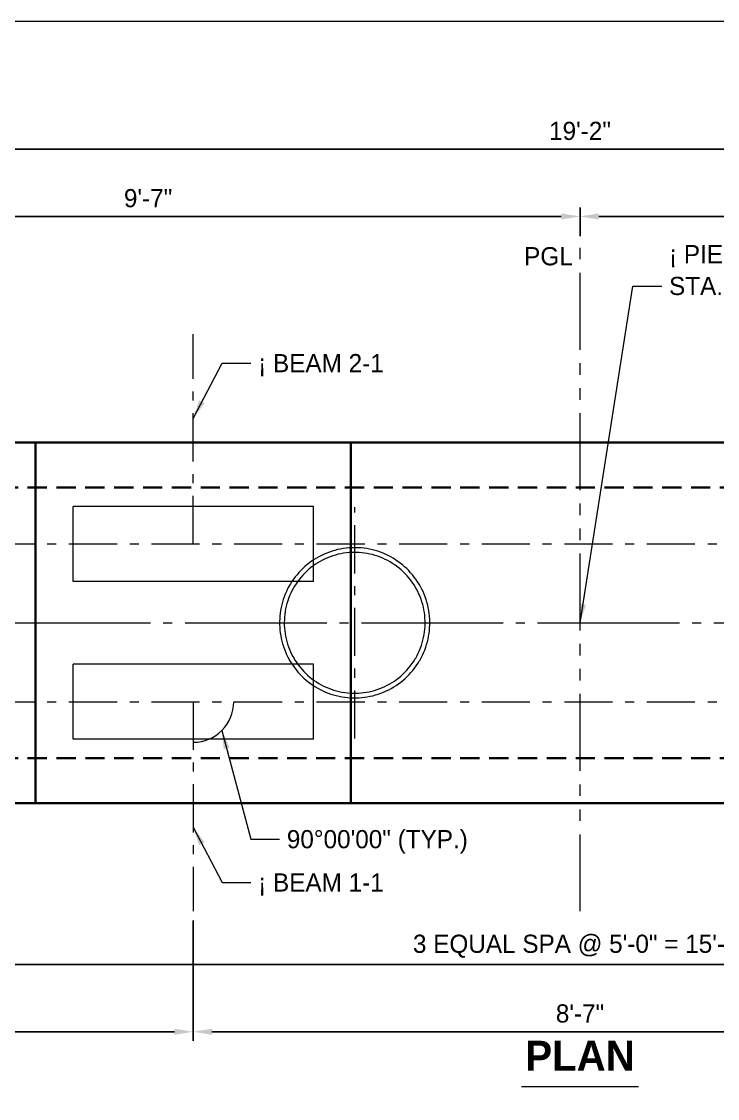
# Model space of a CAD drawing. Extents: x -1 to 861, y -26 to 2.
# Drawn here: x 246.72 to 254.44, y -10.95 to 1 of the extents above; entities that cross this region are included whole.
import ezdxf
from ezdxf.enums import TextEntityAlignment as Align

# ---------------------------------------------------------------- set-up
doc = ezdxf.new("R2010")
doc.units = 21
doc.header["$MEASUREMENT"] = 0
for name, pattern in [('DGN2', [0.12, 0.08, -0.04]), ('DGN4', [0.336, 0.2, -0.053, 0.03, -0.053]), ('DGN6', [0.584, 0.32, -0.056, 0.048, -0.056, 0.048, -0.056]), ('DGN7', [0.726, 0.59, -0.053, 0.03, -0.053])]:
    doc.linetypes.add(name, pattern=pattern)
for name, color, linetype, lineweight in [('BaseLineSurveyPGL', 1, 'DGN6', 9), ('BearingPadMisc', 5, 'Continuous', 15), ('Border', 7, 'Continuous', 15), ('CL_Major', 1, 'DGN7', 9), ('CL_Minor', 7, 'DGN4', 9), ('Dimension', 7, 'Continuous', 9), ('Leader', 7, 'Continuous', 9), ('PileSteel_h', 30, 'DGN2', 15), ('SubStrConc', 3, 'Continuous', 30), ('SubStrConc2', 3, 'Continuous', 30), ('SubStrConc_h', 3, 'DGN2', 30), ('TextStructures', 7, 'Continuous', 9)]:
    doc.layers.add(name, color=color, linetype=linetype, lineweight=lineweight)
doc.styles.add('FDOT Bold (Large)', font='FDOTBold.ttf')
doc.styles.add('FDOT Structures', font='FDOT.ttf')
doc.styles.add('FDOT Structures Annotation', font='FDOT.ttf')
doc.dimstyles.new('FDOT Structures Note-Arrow 3-8', dxfattribs={"dimtxt": 0.2016, "dimasz": 0.208267, "dimexe": 0.1008, "dimexo": 0.1008, "dimgap": 0.1008, "dimtad": 1, "dimdec": 3, "dimlfac": 12, "dimzin": 15, "dimlunit": 4, "dimtxsty": 'FDOT Structures Annotation', "dimcen": 2.5, "dimclrd": 256, "dimclre": 256, "dimclrt": 256, "dimazin": 3, "dimtfac": 0.7, "dimtmove": 0, "dimatfit": 1, "dimtfill": 1, "dimfrac": 1, "dimlwd": -1, "dimlwe": -1})

msp = doc.modelspace()

# ---------------------------------------------------------------- linework, layer by layer
at = {"layer": 'BaseLineSurveyPGL', "ltscale": 2.666667}
msp.add_line((252.916707, -8.869569), (252.916707, -1.48224), dxfattribs=at)
at = {"layer": 'BearingPadMisc'}
for points in [[(249.958347, -4.377765), (247.29168, -4.37782)], [(247.291698, -5.211154), (247.29168, -4.37782)], [(249.958364, -5.211099), (249.958347, -4.377765)], [(249.958364, -5.211099), (247.291698, -5.211154)], [(249.958383, -6.127765), (247.291716, -6.12782)], [(247.291734, -6.961154), (247.291716, -6.12782)], [(249.9584, -6.961099), (249.958383, -6.127765)], [(249.9584, -6.961099), (247.291734, -6.961154)]]:
    msp.add_lwpolyline(points, dxfattribs=at)
at = {"layer": 'CL_Major', "ltscale": 2.666667}
msp.add_line((242.666667, -5.669371), (263.166749, -5.669371), dxfattribs=at)
at = {"layer": 'CL_Minor', "ltscale": 2.666667}
for p, q in [((248.625049, -4.794651), (248.625049, -2.469173)), ((250.416708, -6.952756), (250.416708, -4.386089)), ((242.666667, -4.794651), (263.166749, -4.794651)), ((242.666667, -6.544651), (263.166749, -6.544651)), ((248.625049, -6.544651), (248.625049, -8.869569))]:
    msp.add_line(p, q, dxfattribs=at)
at = {"layer": 'Dimension'}
msp.add_arc((248.625049, -6.544651), 0.45, 270, 360, dxfattribs=at)
at = {"layer": 'Leader'}
for points in [[(252.916707, -5.669371), (253.503374, -1.93584), (253.823374, -1.93584)], [(248.625049, -3.402507), (248.945049, -2.789173), (249.265049, -2.789173)], [(248.943247, -6.862849), (249.263247, -8.069569), (249.583247, -8.069569)], [(248.625049, -7.936236), (248.945049, -8.549569), (249.265049, -8.549569)]]:
    msp.add_lwpolyline(points, dxfattribs=at)
for points in [[(248.625049, -3.402507), (248.690612, -3.201804), (248.752161, -3.233917)], [(252.916707, -5.669371), (252.914746, -5.458241), (252.983327, -5.469017)], [(248.943247, -6.862849), (249.030182, -7.055261), (248.963079, -7.073055)], [(248.625049, -7.936236), (248.752161, -8.104826), (248.690612, -8.136938)]]:
    msp.add_solid(points, dxfattribs=at)
at = {"layer": 'PileSteel_h', "ltscale": 2.666667}
for points in [[(250.41669, -4.836089), (250.384822, -4.836699), (250.353017, -4.838527), (250.32132, -4.841567), (250.289776, -4.845813), (250.258432, -4.851258), (250.227332, -4.857892), (250.196521, -4.865705), (250.166044, -4.874682), (250.135943, -4.88481), (250.106263, -4.896073), (250.077045, -4.908453), (250.048331, -4.921931), (250.020162, -4.936486), (249.992577, -4.952095), (249.965617, -4.968736), (249.939318, -4.986382), (249.913719, -5.005008), (249.888854, -5.024585), (249.86476, -5.045084), (249.84147, -5.066474), (249.819016, -5.088725), (249.79743, -5.111802), (249.776742, -5.135673), (249.75698, -5.160301), (249.738172, -5.185651), (249.720344, -5.211686), (249.70352, -5.238367), (249.687724, -5.265656), (249.672976, -5.293512), (249.659297, -5.321897), (249.646705, -5.350768), (249.635217, -5.380083), (249.624848, -5.409801), (249.615612, -5.439878), (249.60752, -5.470272), (249.600584, -5.500938), (249.594811, -5.531832), (249.590208, -5.562911), (249.586782, -5.59413), (249.584535, -5.625444), (249.583469, -5.656809), (249.583585, -5.68818), (249.58488, -5.719512), (249.587353, -5.750761), (249.590997, -5.781884), (249.595807, -5.812835), (249.601773, -5.843571), (249.608888, -5.87405), (249.617138, -5.904227), (249.62651, -5.934061), (249.636991, -5.963511), (249.648564, -5.992534), (249.661211, -6.021091), (249.674913, -6.049141), (249.689649, -6.076647), (249.695028, -6.086104), (249.71149, -6.113397), (249.728975, -6.140028), (249.747456, -6.165959), (249.766906, -6.191153), (249.787293, -6.215575), (249.808589, -6.239191), (249.83076, -6.261968), (249.853773, -6.283874), (249.877595, -6.304877), (249.902189, -6.32495), (249.927519, -6.344063), (249.953548, -6.362191), (249.980238, -6.379309), (250.007548, -6.395393), (250.03544, -6.410422), (250.063871, -6.424374), (250.092801, -6.437231), (250.122187, -6.448975), (250.151987, -6.459592), (250.182157, -6.469067), (250.212653, -6.477387), (250.243432, -6.484542), (250.274449, -6.490524), (250.305658, -6.495324), (250.337016, -6.498937), (250.368477, -6.501359), (250.399995, -6.502588), (250.431526, -6.502624), (250.463025, -6.501468), (250.494446, -6.499122), (250.525745, -6.495592), (250.556877, -6.490883), (250.587798, -6.485004), (250.618464, -6.477964), (250.648831, -6.469774), (250.678857, -6.460449), (250.708498, -6.450001), (250.737715, -6.438447), (250.766464, -6.425805), (250.794706, -6.412094), (250.822402, -6.397335), (250.849512, -6.381549), (250.875999, -6.364761), (250.901826, -6.346995), (250.926956, -6.328278), (250.951356, -6.308637), (250.974991, -6.288101), (250.997829, -6.266701), (251.019838, -6.244468), (251.040989, -6.221434), (251.061253, -6.197632), (251.080601, -6.173098), (251.099008, -6.147867), (251.11645, -6.121976), (251.132902, -6.095461), (251.138403, -6.086074), (251.153809, -6.058171), (251.168129, -6.029713), (251.181345, -6.000743), (251.193439, -5.971302), (251.204396, -5.941435), (251.2142, -5.911184), (251.22284, -5.880595), (251.230304, -5.849712), (251.236583, -5.81858), (251.241669, -5.787245), (251.245557, -5.755751), (251.248242, -5.724145), (251.249721, -5.692473), (251.249996, -5.660779), (251.249065, -5.62911), (251.246932, -5.597512), (251.243601, -5.566029), (251.239079, -5.534708), (251.233374, -5.503592), (251.226494, -5.472727), (251.218452, -5.442156), (251.209259, -5.411923), (251.198931, -5.382071), (251.187483, -5.352643), (251.174933, -5.32368), (251.1613, -5.295223), (251.146606, -5.267313), (251.130871, -5.239988), (251.11412, -5.213288), (251.096378, -5.187249), (251.077671, -5.161908), (251.058027, -5.137302), (251.037475, -5.113463), (251.016046, -5.090426), (250.99377, -5.068222), (250.970681, -5.046881), (250.946812, -5.026435), (250.922198, -5.00691), (250.896875, -4.988333), (250.87088, -4.97073), (250.84425, -4.954124), (250.817024, -4.938539), (250.789242, -4.923995), (250.760943, -4.910511), (250.732168, -4.898106), (250.702958, -4.886796), (250.673357, -4.876595), (250.643404, -4.867517), (250.613145, -4.859573), (250.582621, -4.852773), (250.551877, -4.847125), (250.520956, -4.842636), (250.489901, -4.83931), (250.458758, -4.837151), (250.437582, -4.836351), (250.41669, -4.836089)], [(250.41669, -4.836089), (250.384822, -4.836699), (250.353017, -4.838527), (250.32132, -4.841567), (250.289776, -4.845813), (250.258432, -4.851258), (250.227332, -4.857892), (250.196521, -4.865705), (250.166044, -4.874682), (250.135943, -4.88481), (250.106263, -4.896073), (250.077045, -4.908453), (250.048331, -4.921931), (250.020162, -4.936486), (249.992577, -4.952095), (249.965617, -4.968736), (249.939318, -4.986382), (249.913719, -5.005008), (249.888854, -5.024585), (249.86476, -5.045084), (249.84147, -5.066474), (249.819016, -5.088725), (249.79743, -5.111802), (249.776742, -5.135673), (249.75698, -5.160301), (249.738172, -5.185651), (249.720344, -5.211686), (249.70352, -5.238367), (249.687724, -5.265656), (249.672976, -5.293512), (249.659297, -5.321897), (249.646705, -5.350768), (249.635217, -5.380083), (249.624848, -5.409801), (249.615612, -5.439878), (249.60752, -5.470272), (249.600584, -5.500938), (249.594811, -5.531832), (249.590208, -5.562911), (249.586782, -5.59413), (249.584535, -5.625444), (249.583469, -5.656809), (249.583585, -5.68818), (249.58488, -5.719512), (249.587353, -5.750761), (249.590997, -5.781884), (249.595807, -5.812835), (249.601773, -5.843571), (249.608888, -5.87405), (249.617138, -5.904227), (249.62651, -5.934061), (249.636991, -5.963511), (249.648564, -5.992534), (249.661211, -6.021091), (249.674913, -6.049141), (249.689649, -6.076647), (249.695028, -6.086104), (249.71149, -6.113397), (249.728975, -6.140028), (249.747456, -6.165959), (249.766906, -6.191153), (249.787293, -6.215575), (249.808589, -6.239191), (249.83076, -6.261968), (249.853773, -6.283874), (249.877595, -6.304877), (249.902189, -6.32495), (249.927519, -6.344063), (249.953548, -6.362191), (249.980238, -6.379309), (250.007548, -6.395393), (250.03544, -6.410422), (250.063871, -6.424374), (250.092801, -6.437231), (250.122187, -6.448975), (250.151987, -6.459592), (250.182157, -6.469067), (250.212653, -6.477387), (250.243432, -6.484542), (250.274449, -6.490524), (250.305658, -6.495324), (250.337016, -6.498937), (250.368477, -6.501359), (250.399995, -6.502588), (250.431526, -6.502624), (250.463025, -6.501468), (250.494446, -6.499122), (250.525745, -6.495592), (250.556877, -6.490883), (250.587798, -6.485004), (250.618464, -6.477964), (250.648831, -6.469774), (250.678857, -6.460449), (250.708498, -6.450001), (250.737715, -6.438447), (250.766464, -6.425805), (250.794706, -6.412094), (250.822402, -6.397335), (250.849512, -6.381549), (250.875999, -6.364761), (250.901826, -6.346995), (250.926956, -6.328278), (250.951356, -6.308637), (250.974991, -6.288101), (250.997829, -6.266701), (251.019838, -6.244468), (251.040989, -6.221434), (251.061253, -6.197632), (251.080601, -6.173098), (251.099008, -6.147867), (251.11645, -6.121976), (251.132902, -6.095461), (251.138403, -6.086074), (251.153809, -6.058171), (251.168129, -6.029713), (251.181345, -6.000743), (251.193439, -5.971302), (251.204396, -5.941435), (251.2142, -5.911184), (251.22284, -5.880595), (251.230304, -5.849712), (251.236583, -5.81858), (251.241669, -5.787245), (251.245557, -5.755751), (251.248242, -5.724145), (251.249721, -5.692473), (251.249996, -5.660779), (251.249065, -5.62911), (251.246932, -5.597512), (251.243601, -5.566029), (251.239079, -5.534708), (251.233374, -5.503592), (251.226494, -5.472727), (251.218452, -5.442156), (251.209259, -5.411923), (251.198931, -5.382071), (251.187483, -5.352643), (251.174933, -5.32368), (251.1613, -5.295223), (251.146606, -5.267313), (251.130871, -5.239988), (251.11412, -5.213288), (251.096378, -5.187249), (251.077671, -5.161908), (251.058027, -5.137302), (251.037475, -5.113463), (251.016046, -5.090426), (250.99377, -5.068222), (250.970681, -5.046881), (250.946812, -5.026435), (250.922198, -5.00691), (250.896875, -4.988333), (250.87088, -4.97073), (250.84425, -4.954124), (250.817024, -4.938539), (250.789242, -4.923995), (250.760943, -4.910511), (250.732168, -4.898106), (250.702958, -4.886796), (250.673357, -4.876595), (250.643404, -4.867517), (250.613145, -4.859573), (250.582621, -4.852773), (250.551877, -4.847125), (250.520956, -4.842636), (250.489901, -4.83931), (250.458758, -4.837151), (250.437582, -4.836351), (250.41669, -4.836089)], [(250.41669, -4.836089), (250.384822, -4.836699), (250.353017, -4.838527), (250.32132, -4.841567), (250.289776, -4.845813), (250.258432, -4.851258), (250.227332, -4.857892), (250.196521, -4.865705), (250.166044, -4.874682), (250.135943, -4.88481), (250.106263, -4.896073), (250.077045, -4.908453), (250.048331, -4.921931), (250.020162, -4.936486), (249.992577, -4.952095), (249.965617, -4.968736), (249.939318, -4.986382), (249.913719, -5.005008), (249.888854, -5.024585), (249.86476, -5.045084), (249.84147, -5.066474), (249.819016, -5.088725), (249.79743, -5.111802), (249.776742, -5.135673), (249.75698, -5.160301), (249.738172, -5.185651), (249.720344, -5.211686), (249.70352, -5.238367), (249.687724, -5.265656), (249.672976, -5.293512), (249.659297, -5.321897), (249.646705, -5.350768), (249.635217, -5.380083), (249.624848, -5.409801), (249.615612, -5.439878), (249.60752, -5.470272), (249.600584, -5.500938), (249.594811, -5.531832), (249.590208, -5.562911), (249.586782, -5.59413), (249.584535, -5.625444), (249.583469, -5.656809), (249.583585, -5.68818), (249.58488, -5.719512), (249.587353, -5.750761), (249.590997, -5.781884), (249.595807, -5.812835), (249.601773, -5.843571), (249.608888, -5.87405), (249.617138, -5.904227), (249.62651, -5.934061), (249.636991, -5.963511), (249.648564, -5.992534), (249.661211, -6.021091), (249.674913, -6.049141), (249.689649, -6.076647), (249.695028, -6.086104), (249.71149, -6.113397), (249.728975, -6.140028), (249.747456, -6.165959), (249.766906, -6.191153), (249.787293, -6.215575), (249.808589, -6.239191), (249.83076, -6.261968), (249.853773, -6.283874), (249.877595, -6.304877), (249.902189, -6.32495), (249.927519, -6.344063), (249.953548, -6.362191), (249.980238, -6.379309), (250.007548, -6.395393), (250.03544, -6.410422), (250.063871, -6.424374), (250.092801, -6.437231), (250.122187, -6.448975), (250.151987, -6.459592), (250.182157, -6.469067), (250.212653, -6.477387), (250.243432, -6.484542), (250.274449, -6.490524), (250.305658, -6.495324), (250.337016, -6.498937), (250.368477, -6.501359), (250.399995, -6.502588), (250.431526, -6.502624), (250.463025, -6.501468), (250.494446, -6.499122), (250.525745, -6.495592), (250.556877, -6.490883), (250.587798, -6.485004), (250.618464, -6.477964), (250.648831, -6.469774), (250.678857, -6.460449), (250.708498, -6.450001), (250.737715, -6.438447), (250.766464, -6.425805), (250.794706, -6.412094), (250.822402, -6.397335), (250.849512, -6.381549), (250.875999, -6.364761), (250.901826, -6.346995), (250.926956, -6.328278), (250.951356, -6.308637), (250.974991, -6.288101), (250.997829, -6.266701), (251.019838, -6.244468), (251.040989, -6.221434), (251.061253, -6.197632), (251.080601, -6.173098), (251.099008, -6.147867), (251.11645, -6.121976), (251.132902, -6.095461), (251.138403, -6.086074), (251.153809, -6.058171), (251.168129, -6.029713), (251.181345, -6.000743), (251.193439, -5.971302), (251.204396, -5.941435), (251.2142, -5.911184), (251.22284, -5.880595), (251.230304, -5.849712), (251.236583, -5.81858), (251.241669, -5.787245), (251.245557, -5.755751), (251.248242, -5.724145), (251.249721, -5.692473), (251.249996, -5.660779), (251.249065, -5.62911), (251.246932, -5.597512), (251.243601, -5.566029), (251.239079, -5.534708), (251.233374, -5.503592), (251.226494, -5.472727), (251.218452, -5.442156), (251.209259, -5.411923), (251.198931, -5.382071), (251.187483, -5.352643), (251.174933, -5.32368), (251.1613, -5.295223), (251.146606, -5.267313), (251.130871, -5.239988), (251.11412, -5.213288), (251.096378, -5.187249), (251.077671, -5.161908), (251.058027, -5.137302), (251.037475, -5.113463), (251.016046, -5.090426), (250.99377, -5.068222), (250.970681, -5.046881), (250.946812, -5.026435), (250.922198, -5.00691), (250.896875, -4.988333), (250.87088, -4.97073), (250.84425, -4.954124), (250.817024, -4.938539), (250.789242, -4.923995), (250.760943, -4.910511), (250.732168, -4.898106), (250.702958, -4.886796), (250.673357, -4.876595), (250.643404, -4.867517), (250.613145, -4.859573), (250.582621, -4.852773), (250.551877, -4.847125), (250.520956, -4.842636), (250.489901, -4.83931), (250.458758, -4.837151), (250.437582, -4.836351), (250.41669, -4.836089)], [(250.41669, -4.836089), (250.384822, -4.836699), (250.353017, -4.838527), (250.32132, -4.841567), (250.289776, -4.845813), (250.258432, -4.851258), (250.227332, -4.857892), (250.196521, -4.865705), (250.166044, -4.874682), (250.135943, -4.88481), (250.106263, -4.896073), (250.077045, -4.908453), (250.048331, -4.921931), (250.020162, -4.936486), (249.992577, -4.952095), (249.965617, -4.968736), (249.939318, -4.986382), (249.913719, -5.005008), (249.888854, -5.024585), (249.86476, -5.045084), (249.84147, -5.066474), (249.819016, -5.088725), (249.79743, -5.111802), (249.776742, -5.135673), (249.75698, -5.160301), (249.738172, -5.185651), (249.720344, -5.211686), (249.70352, -5.238367), (249.687724, -5.265656), (249.672976, -5.293512), (249.659297, -5.321897), (249.646705, -5.350768), (249.635217, -5.380083), (249.624848, -5.409801), (249.615612, -5.439878), (249.60752, -5.470272), (249.600584, -5.500938), (249.594811, -5.531832), (249.590208, -5.562911), (249.586782, -5.59413), (249.584535, -5.625444), (249.583469, -5.656809), (249.583585, -5.68818), (249.58488, -5.719512), (249.587353, -5.750761), (249.590997, -5.781884), (249.595807, -5.812835), (249.601773, -5.843571), (249.608888, -5.87405), (249.617138, -5.904227), (249.62651, -5.934061), (249.636991, -5.963511), (249.648564, -5.992534), (249.661211, -6.021091), (249.674913, -6.049141), (249.689649, -6.076647), (249.695028, -6.086104), (249.71149, -6.113397), (249.728975, -6.140028), (249.747456, -6.165959), (249.766906, -6.191153), (249.787293, -6.215575), (249.808589, -6.239191), (249.83076, -6.261968), (249.853773, -6.283874), (249.877595, -6.304877), (249.902189, -6.32495), (249.927519, -6.344063), (249.953548, -6.362191), (249.980238, -6.379309), (250.007548, -6.395393), (250.03544, -6.410422), (250.063871, -6.424374), (250.092801, -6.437231), (250.122187, -6.448975), (250.151987, -6.459592), (250.182157, -6.469067), (250.212653, -6.477387), (250.243432, -6.484542), (250.274449, -6.490524), (250.305658, -6.495324), (250.337016, -6.498937), (250.368477, -6.501359), (250.399995, -6.502588), (250.431526, -6.502624), (250.463025, -6.501468), (250.494446, -6.499122), (250.525745, -6.495592), (250.556877, -6.490883), (250.587798, -6.485004), (250.618464, -6.477964), (250.648831, -6.469774), (250.678857, -6.460449), (250.708498, -6.450001), (250.737715, -6.438447), (250.766464, -6.425805), (250.794706, -6.412094), (250.822402, -6.397335), (250.849512, -6.381549), (250.875999, -6.364761), (250.901826, -6.346995), (250.926956, -6.328278), (250.951356, -6.308637), (250.974991, -6.288101), (250.997829, -6.266701), (251.019838, -6.244468), (251.040989, -6.221434), (251.061253, -6.197632), (251.080601, -6.173098), (251.099008, -6.147867), (251.11645, -6.121976), (251.132902, -6.095461), (251.138403, -6.086074), (251.153809, -6.058171), (251.168129, -6.029713), (251.181345, -6.000743), (251.193439, -5.971302), (251.204396, -5.941435), (251.2142, -5.911184), (251.22284, -5.880595), (251.230304, -5.849712), (251.236583, -5.81858), (251.241669, -5.787245), (251.245557, -5.755751), (251.248242, -5.724145), (251.249721, -5.692473), (251.249996, -5.660779), (251.249065, -5.62911), (251.246932, -5.597512), (251.243601, -5.566029), (251.239079, -5.534708), (251.233374, -5.503592), (251.226494, -5.472727), (251.218452, -5.442156), (251.209259, -5.411923), (251.198931, -5.382071), (251.187483, -5.352643), (251.174933, -5.32368), (251.1613, -5.295223), (251.146606, -5.267313), (251.130871, -5.239988), (251.11412, -5.213288), (251.096378, -5.187249), (251.077671, -5.161908), (251.058027, -5.137302), (251.037475, -5.113463), (251.016046, -5.090426), (250.99377, -5.068222), (250.970681, -5.046881), (250.946812, -5.026435), (250.922198, -5.00691), (250.896875, -4.988333), (250.87088, -4.97073), (250.84425, -4.954124), (250.817024, -4.938539), (250.789242, -4.923995), (250.760943, -4.910511), (250.732168, -4.898106), (250.702958, -4.886796), (250.673357, -4.876595), (250.643404, -4.867517), (250.613145, -4.859573), (250.582621, -4.852773), (250.551877, -4.847125), (250.520956, -4.842636), (250.489901, -4.83931), (250.458758, -4.837151), (250.437582, -4.836351), (250.41669, -4.836089)], [(250.41669, -4.836089), (250.384822, -4.836699), (250.353017, -4.838527), (250.32132, -4.841567), (250.289776, -4.845813), (250.258432, -4.851258), (250.227332, -4.857892), (250.196521, -4.865705), (250.166044, -4.874682), (250.135943, -4.88481), (250.106263, -4.896073), (250.077045, -4.908453), (250.048331, -4.921931), (250.020162, -4.936486), (249.992577, -4.952095), (249.965617, -4.968736), (249.939318, -4.986382), (249.913719, -5.005008), (249.888854, -5.024585), (249.86476, -5.045084), (249.84147, -5.066474), (249.819016, -5.088725), (249.79743, -5.111802), (249.776742, -5.135673), (249.75698, -5.160301), (249.738172, -5.185651), (249.720344, -5.211686), (249.70352, -5.238367), (249.687724, -5.265656), (249.672976, -5.293512), (249.659297, -5.321897), (249.646705, -5.350768), (249.635217, -5.380083), (249.624848, -5.409801), (249.615612, -5.439878), (249.60752, -5.470272), (249.600584, -5.500938), (249.594811, -5.531832), (249.590208, -5.562911), (249.586782, -5.59413), (249.584535, -5.625444), (249.583469, -5.656809), (249.583585, -5.68818), (249.58488, -5.719512), (249.587353, -5.750761), (249.590997, -5.781884), (249.595807, -5.812835), (249.601773, -5.843571), (249.608888, -5.87405), (249.617138, -5.904227), (249.62651, -5.934061), (249.636991, -5.963511), (249.648564, -5.992534), (249.661211, -6.021091), (249.674913, -6.049141), (249.689649, -6.076647), (249.695028, -6.086104), (249.71149, -6.113397), (249.728975, -6.140028), (249.747456, -6.165959), (249.766906, -6.191153), (249.787293, -6.215575), (249.808589, -6.239191), (249.83076, -6.261968), (249.853773, -6.283874), (249.877595, -6.304877), (249.902189, -6.32495), (249.927519, -6.344063), (249.953548, -6.362191), (249.980238, -6.379309), (250.007548, -6.395393), (250.03544, -6.410422), (250.063871, -6.424374), (250.092801, -6.437231), (250.122187, -6.448975), (250.151987, -6.459592), (250.182157, -6.469067), (250.212653, -6.477387), (250.243432, -6.484542), (250.274449, -6.490524), (250.305658, -6.495324), (250.337016, -6.498937), (250.368477, -6.501359), (250.399995, -6.502588), (250.431526, -6.502624), (250.463025, -6.501468), (250.494446, -6.499122), (250.525745, -6.495592), (250.556877, -6.490883), (250.587798, -6.485004), (250.618464, -6.477964), (250.648831, -6.469774), (250.678857, -6.460449), (250.708498, -6.450001), (250.737715, -6.438447), (250.766464, -6.425805), (250.794706, -6.412094), (250.822402, -6.397335), (250.849512, -6.381549), (250.875999, -6.364761), (250.901826, -6.346995), (250.926956, -6.328278), (250.951356, -6.308637), (250.974991, -6.288101), (250.997829, -6.266701), (251.019838, -6.244468), (251.040989, -6.221434), (251.061253, -6.197632), (251.080601, -6.173098), (251.099008, -6.147867), (251.11645, -6.121976), (251.132902, -6.095461), (251.138403, -6.086074), (251.153809, -6.058171), (251.168129, -6.029713), (251.181345, -6.000743), (251.193439, -5.971302), (251.204396, -5.941435), (251.2142, -5.911184), (251.22284, -5.880595), (251.230304, -5.849712), (251.236583, -5.81858), (251.241669, -5.787245), (251.245557, -5.755751), (251.248242, -5.724145), (251.249721, -5.692473), (251.249996, -5.660779), (251.249065, -5.62911), (251.246932, -5.597512), (251.243601, -5.566029), (251.239079, -5.534708), (251.233374, -5.503592), (251.226494, -5.472727), (251.218452, -5.442156), (251.209259, -5.411923), (251.198931, -5.382071), (251.187483, -5.352643), (251.174933, -5.32368), (251.1613, -5.295223), (251.146606, -5.267313), (251.130871, -5.239988), (251.11412, -5.213288), (251.096378, -5.187249), (251.077671, -5.161908), (251.058027, -5.137302), (251.037475, -5.113463), (251.016046, -5.090426), (250.99377, -5.068222), (250.970681, -5.046881), (250.946812, -5.026435), (250.922198, -5.00691), (250.896875, -4.988333), (250.87088, -4.97073), (250.84425, -4.954124), (250.817024, -4.938539), (250.789242, -4.923995), (250.760943, -4.910511), (250.732168, -4.898106), (250.702958, -4.886796), (250.673357, -4.876595), (250.643404, -4.867517), (250.613145, -4.859573), (250.582621, -4.852773), (250.551877, -4.847125), (250.520956, -4.842636), (250.489901, -4.83931), (250.458758, -4.837151), (250.437582, -4.836351), (250.41669, -4.836089)], [(250.41669, -4.836089), (250.384822, -4.836699), (250.353017, -4.838527), (250.32132, -4.841567), (250.289776, -4.845813), (250.258432, -4.851258), (250.227332, -4.857892), (250.196521, -4.865705), (250.166044, -4.874682), (250.135943, -4.88481), (250.106263, -4.896073), (250.077045, -4.908453), (250.048331, -4.921931), (250.020162, -4.936486), (249.992577, -4.952095), (249.965617, -4.968736), (249.939318, -4.986382), (249.913719, -5.005008), (249.888854, -5.024585), (249.86476, -5.045084), (249.84147, -5.066474), (249.819016, -5.088725), (249.79743, -5.111802), (249.776742, -5.135673), (249.75698, -5.160301), (249.738172, -5.185651), (249.720344, -5.211686), (249.70352, -5.238367), (249.687724, -5.265656), (249.672976, -5.293512), (249.659297, -5.321897), (249.646705, -5.350768), (249.635217, -5.380083), (249.624848, -5.409801), (249.615612, -5.439878), (249.60752, -5.470272), (249.600584, -5.500938), (249.594811, -5.531832), (249.590208, -5.562911), (249.586782, -5.59413), (249.584535, -5.625444), (249.583469, -5.656809), (249.583585, -5.68818), (249.58488, -5.719512), (249.587353, -5.750761), (249.590997, -5.781884), (249.595807, -5.812835), (249.601773, -5.843571), (249.608888, -5.87405), (249.617138, -5.904227), (249.62651, -5.934061), (249.636991, -5.963511), (249.648564, -5.992534), (249.661211, -6.021091), (249.674913, -6.049141), (249.689649, -6.076647), (249.695028, -6.086104), (249.71149, -6.113397), (249.728975, -6.140028), (249.747456, -6.165959), (249.766906, -6.191153), (249.787293, -6.215575), (249.808589, -6.239191), (249.83076, -6.261968), (249.853773, -6.283874), (249.877595, -6.304877), (249.902189, -6.32495), (249.927519, -6.344063), (249.953548, -6.362191), (249.980238, -6.379309), (250.007548, -6.395393), (250.03544, -6.410422), (250.063871, -6.424374), (250.092801, -6.437231), (250.122187, -6.448975), (250.151987, -6.459592), (250.182157, -6.469067), (250.212653, -6.477387), (250.243432, -6.484542), (250.274449, -6.490524), (250.305658, -6.495324), (250.337016, -6.498937), (250.368477, -6.501359), (250.399995, -6.502588), (250.431526, -6.502624), (250.463025, -6.501468), (250.494446, -6.499122), (250.525745, -6.495592), (250.556877, -6.490883), (250.587798, -6.485004), (250.618464, -6.477964), (250.648831, -6.469774), (250.678857, -6.460449), (250.708498, -6.450001), (250.737715, -6.438447), (250.766464, -6.425805), (250.794706, -6.412094), (250.822402, -6.397335), (250.849512, -6.381549), (250.875999, -6.364761), (250.901826, -6.346995), (250.926956, -6.328278), (250.951356, -6.308637), (250.974991, -6.288101), (250.997829, -6.266701), (251.019838, -6.244468), (251.040989, -6.221434), (251.061253, -6.197632), (251.080601, -6.173098), (251.099008, -6.147867), (251.11645, -6.121976), (251.132902, -6.095461), (251.138403, -6.086074), (251.153809, -6.058171), (251.168129, -6.029713), (251.181345, -6.000743), (251.193439, -5.971302), (251.204396, -5.941435), (251.2142, -5.911184), (251.22284, -5.880595), (251.230304, -5.849712), (251.236583, -5.81858), (251.241669, -5.787245), (251.245557, -5.755751), (251.248242, -5.724145), (251.249721, -5.692473), (251.249996, -5.660779), (251.249065, -5.62911), (251.246932, -5.597512), (251.243601, -5.566029), (251.239079, -5.534708), (251.233374, -5.503592), (251.226494, -5.472727), (251.218452, -5.442156), (251.209259, -5.411923), (251.198931, -5.382071), (251.187483, -5.352643), (251.174933, -5.32368), (251.1613, -5.295223), (251.146606, -5.267313), (251.130871, -5.239988), (251.11412, -5.213288), (251.096378, -5.187249), (251.077671, -5.161908), (251.058027, -5.137302), (251.037475, -5.113463), (251.016046, -5.090426), (250.99377, -5.068222), (250.970681, -5.046881), (250.946812, -5.026435), (250.922198, -5.00691), (250.896875, -4.988333), (250.87088, -4.97073), (250.84425, -4.954124), (250.817024, -4.938539), (250.789242, -4.923995), (250.760943, -4.910511), (250.732168, -4.898106), (250.702958, -4.886796), (250.673357, -4.876595), (250.643404, -4.867517), (250.613145, -4.859573), (250.582621, -4.852773), (250.551877, -4.847125), (250.520956, -4.842636), (250.489901, -4.83931), (250.458758, -4.837151), (250.437582, -4.836351), (250.41669, -4.836089)], [(250.416691, -4.888173), (250.385825, -4.888783), (250.355023, -4.890612), (250.324333, -4.893653), (250.293802, -4.897901), (250.263476, -4.903347), (250.233404, -4.909981), (250.203629, -4.917791), (250.174199, -4.926764), (250.145158, -4.936884), (250.11655, -4.948134), (250.088419, -4.960495), (250.060808, -4.973946), (250.033758, -4.988466), (250.00731, -5.004031), (249.981504, -5.020616), (249.95638, -5.038193), (249.931974, -5.056736), (249.908323, -5.076213), (249.885464, -5.096594), (249.863429, -5.117847), (249.842252, -5.139938), (249.821965, -5.162833), (249.802596, -5.186495), (249.784175, -5.210887), (249.766729, -5.235971), (249.750283, -5.261709), (249.734861, -5.288059), (249.720486, -5.314981), (249.707179, -5.342434), (249.694958, -5.370375), (249.68384, -5.39876), (249.673843, -5.427546), (249.664978, -5.45669), (249.657259, -5.486145), (249.650696, -5.515867), (249.645298, -5.54581), (249.641071, -5.575929), (249.638021, -5.606178), (249.636151, -5.636511), (249.635461, -5.666881), (249.635952, -5.697243), (249.637622, -5.727551), (249.640467, -5.757758), (249.644481, -5.78782), (249.649655, -5.817691), (249.655982, -5.847326), (249.66345, -5.87668), (249.672046, -5.905711), (249.681756, -5.934374), (249.692564, -5.962627), (249.704452, -5.990427), (249.7174, -6.017734), (249.731387, -6.044507), (249.73972, -6.059347), (249.740133, -6.060062), (249.756094, -6.086487), (249.773079, -6.112248), (249.791058, -6.137306), (249.810002, -6.161623), (249.829881, -6.185162), (249.850663, -6.207889), (249.872314, -6.229769), (249.8948, -6.25077), (249.918085, -6.27086), (249.942131, -6.29001), (249.966901, -6.308192), (249.992357, -6.325379), (250.018456, -6.341545), (250.04516, -6.356667), (250.072425, -6.370723), (250.10021, -6.383692), (250.128471, -6.395557), (250.157164, -6.4063), (250.186245, -6.415907), (250.215668, -6.424363), (250.245388, -6.431657), (250.275359, -6.437779), (250.305535, -6.442722), (250.33587, -6.446479), (250.366316, -6.449046), (250.396828, -6.45042), (250.427359, -6.4506), (250.457862, -6.449588), (250.488291, -6.447386), (250.518599, -6.444), (250.54874, -6.439435), (250.578668, -6.4337), (250.608339, -6.426805), (250.637707, -6.418763), (250.666729, -6.409585), (250.69536, -6.399288), (250.723557, -6.387889), (250.751279, -6.375407), (250.778483, -6.36186), (250.805129, -6.347272), (250.831177, -6.331666), (250.85659, -6.315066), (250.881328, -6.297498), (250.905355, -6.278992), (250.928637, -6.259575), (250.951138, -6.239278), (250.972826, -6.218133), (250.993669, -6.196173), (251.013637, -6.173433), (251.032701, -6.149947), (251.050833, -6.125751), (251.068007, -6.100885), (251.0842, -6.075384), (251.092884, -6.060748), (251.093297, -6.060034), (251.108202, -6.032998), (251.122019, -6.005408), (251.13473, -5.977309), (251.146317, -5.948744), (251.156763, -5.919759), (251.166054, -5.890398), (251.174178, -5.860707), (251.181122, -5.830734), (251.186878, -5.800523), (251.19144, -5.770123), (251.1948, -5.739581), (251.196957, -5.708943), (251.197907, -5.678257), (251.197651, -5.64757), (251.196191, -5.616929), (251.193531, -5.586382), (251.189676, -5.555975), (251.184633, -5.525754), (251.178412, -5.495767), (251.171024, -5.466058), (251.162481, -5.436672), (251.152798, -5.407655), (251.14199, -5.379051), (251.130076, -5.350902), (251.117076, -5.323251), (251.10301, -5.296139), (251.0879, -5.269609), (251.071772, -5.243699), (251.054651, -5.218447), (251.036565, -5.193893), (251.017541, -5.170073), (250.99761, -5.147021), (250.976804, -5.124773), (250.955154, -5.103361), (250.932696, -5.082816), (250.909463, -5.063169), (250.885492, -5.044449), (250.860821, -5.026683), (250.835488, -5.009897), (250.809531, -4.994115), (250.782991, -4.979359), (250.755909, -4.965652), (250.728326, -4.953011), (250.700285, -4.941456), (250.671829, -4.931002), (250.643001, -4.921664), (250.613845, -4.913454), (250.584406, -4.906383), (250.554728, -4.900461), (250.524856, -4.895694), (250.494837, -4.892089), (250.464714, -4.889649), (250.434534, -4.888376), (250.425584, -4.888223), (250.416691, -4.888173)], [(250.416691, -4.888173), (250.385825, -4.888783), (250.355023, -4.890612), (250.324333, -4.893653), (250.293802, -4.897901), (250.263476, -4.903347), (250.233404, -4.909981), (250.203629, -4.917791), (250.174199, -4.926764), (250.145158, -4.936884), (250.11655, -4.948134), (250.088419, -4.960495), (250.060808, -4.973946), (250.033758, -4.988466), (250.00731, -5.004031), (249.981504, -5.020616), (249.95638, -5.038193), (249.931974, -5.056736), (249.908323, -5.076213), (249.885464, -5.096594), (249.863429, -5.117847), (249.842252, -5.139938), (249.821965, -5.162833), (249.802596, -5.186495), (249.784175, -5.210887), (249.766729, -5.235971), (249.750283, -5.261709), (249.734861, -5.288059), (249.720486, -5.314981), (249.707179, -5.342434), (249.694958, -5.370375), (249.68384, -5.39876), (249.673843, -5.427546), (249.664978, -5.45669), (249.657259, -5.486145), (249.650696, -5.515867), (249.645298, -5.54581), (249.641071, -5.575929), (249.638021, -5.606178), (249.636151, -5.636511), (249.635461, -5.666881), (249.635952, -5.697243), (249.637622, -5.727551), (249.640467, -5.757758), (249.644481, -5.78782), (249.649655, -5.817691), (249.655982, -5.847326), (249.66345, -5.87668), (249.672046, -5.905711), (249.681756, -5.934374), (249.692564, -5.962627), (249.704452, -5.990427), (249.7174, -6.017734), (249.731387, -6.044507), (249.73972, -6.059347), (249.740133, -6.060062), (249.756094, -6.086487), (249.773079, -6.112248), (249.791058, -6.137306), (249.810002, -6.161623), (249.829881, -6.185162), (249.850663, -6.207889), (249.872314, -6.229769), (249.8948, -6.25077), (249.918085, -6.27086), (249.942131, -6.29001), (249.966901, -6.308192), (249.992357, -6.325379), (250.018456, -6.341545), (250.04516, -6.356667), (250.072425, -6.370723), (250.10021, -6.383692), (250.128471, -6.395557), (250.157164, -6.4063), (250.186245, -6.415907), (250.215668, -6.424363), (250.245388, -6.431657), (250.275359, -6.437779), (250.305535, -6.442722), (250.33587, -6.446479), (250.366316, -6.449046), (250.396828, -6.45042), (250.427359, -6.4506), (250.457862, -6.449588), (250.488291, -6.447386), (250.518599, -6.444), (250.54874, -6.439435), (250.578668, -6.4337), (250.608339, -6.426805), (250.637707, -6.418763), (250.666729, -6.409585), (250.69536, -6.399288), (250.723557, -6.387889), (250.751279, -6.375407), (250.778483, -6.36186), (250.805129, -6.347272), (250.831177, -6.331666), (250.85659, -6.315066), (250.881328, -6.297498), (250.905355, -6.278992), (250.928637, -6.259575), (250.951138, -6.239278), (250.972826, -6.218133), (250.993669, -6.196173), (251.013637, -6.173433), (251.032701, -6.149947), (251.050833, -6.125751), (251.068007, -6.100885), (251.0842, -6.075384), (251.092884, -6.060748), (251.093297, -6.060034), (251.108202, -6.032998), (251.122019, -6.005408), (251.13473, -5.977309), (251.146317, -5.948744), (251.156763, -5.919759), (251.166054, -5.890398), (251.174178, -5.860707), (251.181122, -5.830734), (251.186878, -5.800523), (251.19144, -5.770123), (251.1948, -5.739581), (251.196957, -5.708943), (251.197907, -5.678257), (251.197651, -5.64757), (251.196191, -5.616929), (251.193531, -5.586382), (251.189676, -5.555975), (251.184633, -5.525754), (251.178412, -5.495767), (251.171024, -5.466058), (251.162481, -5.436672), (251.152798, -5.407655), (251.14199, -5.379051), (251.130076, -5.350902), (251.117076, -5.323251), (251.10301, -5.296139), (251.0879, -5.269609), (251.071772, -5.243699), (251.054651, -5.218447), (251.036565, -5.193893), (251.017541, -5.170073), (250.99761, -5.147021), (250.976804, -5.124773), (250.955154, -5.103361), (250.932696, -5.082816), (250.909463, -5.063169), (250.885492, -5.044449), (250.860821, -5.026683), (250.835488, -5.009897), (250.809531, -4.994115), (250.782991, -4.979359), (250.755909, -4.965652), (250.728326, -4.953011), (250.700285, -4.941456), (250.671829, -4.931002), (250.643001, -4.921664), (250.613845, -4.913454), (250.584406, -4.906383), (250.554728, -4.900461), (250.524856, -4.895694), (250.494837, -4.892089), (250.464714, -4.889649), (250.434534, -4.888376), (250.425584, -4.888223), (250.416691, -4.888173)]]:
    msp.add_lwpolyline(points, dxfattribs=at)
at = {"layer": 'SubStrConc'}
for points in [[(246.874999, -3.669496), (244.583332, -3.669543)], [(255.458332, -3.669319), (250.374999, -3.669423)], [(246.875082, -7.669496), (244.583415, -7.669543)], [(255.458415, -7.669319), (250.375082, -7.669423)]]:
    msp.add_lwpolyline(points, dxfattribs=at)
at = {"layer": 'SubStrConc2'}
for points in [[(250.374999, -3.669423), (246.874999, -3.669496)], [(246.875082, -7.669496), (246.874999, -3.669496)], [(250.375082, -7.669423), (250.374999, -3.669423)], [(250.375082, -7.669423), (246.875082, -7.669496)]]:
    msp.add_lwpolyline(points, dxfattribs=at)
at = {"layer": 'SubStrConc_h', "ltscale": 2.666667}
for points in [[(262.041676, -4.169183), (243.791676, -4.169559)], [(262.041676, -4.169183), (243.791676, -4.169559)], [(262.041738, -7.169183), (243.791738, -7.169559)], [(262.041738, -7.169183), (243.791738, -7.169559)]]:
    msp.add_lwpolyline(points, dxfattribs=at)
at = {"layer": 'TextStructures'}
msp.add_line((252.26898, -10.812351), (253.564435, -10.812351), dxfattribs=at)

# ---------------------------------------------------------------- texts
at = {"layer": 'TextStructures', "style": 'FDOT Structures'}
msp.add_text('PGL', height=0.2016, dxfattribs=at).set_placement((252.836067, -1.6032), align=Align.MIDDLE_RIGHT)
for s, p in [('¡ BEAM 2-1', (249.345689, -2.789173)), ('90°00\'00" (TYP.)', (249.663887, -8.069569)), ('¡ BEAM 1-1', (249.345689, -8.549569))]:
    msp.add_text(s, height=0.2016, dxfattribs=at).set_placement(p, align=Align.MIDDLE_LEFT)
at = {"layer": 'TextStructures', "insert": (253.904014, -2.03664), "char_height": 0.2016, "attachment_point": 7, "line_spacing_factor": 1.05, "style": 'FDOT Structures'}
msp.add_mtext('¡ PIER\\PSTA. 17+00.57', dxfattribs=at)

# ---------------------------------------------------------------- next in the draw order: dimensions: what is measured, and where the dimension line sits
at = {"layer": 'Dimension'}
for base, p1, p2, text in [((243.333333, -1.16224), (243.333333, -3.669173), (252.916707, -1.48224), '9\'-7"'), ((245.416708, -9.459016), (245.416708, -6.952859), (260.416708, -6.95255), '3 EQUAL SPA @ 5\'-0" = 15\'-0"')]:
    msp.add_linear_dim(base=base, p1=p1, p2=p2, text=text, dimstyle='FDOT Structures Note-Arrow 3-8', dxfattribs=at).render()

# ---------------------------------------------------------------- next in the draw order: dimensions: what is measured, and where the dimension line sits
for base, p1, p2, text in [((252.916707, -1.16224), (252.916707, -1.48224), (262.500082, -3.669173), '9\'-7"'), ((243.333333, -10.205682), (243.333333, -7.669569), (248.625049, -8.869569), '5\'-3½"')]:
    msp.add_linear_dim(base=base, p1=p1, p2=p2, text=text, dimstyle='FDOT Structures Note-Arrow 3-8', dxfattribs=at).render()

# ---------------------------------------------------------------- next in the draw order: dimensions: what is measured, and where the dimension line sits
for base, p1, p2, text in [((243.333333, -0.415573), (243.333333, -3.669173), (262.500082, -3.669173), '19\'-2"'), ((248.625049, -10.205682), (248.625049, -8.869569), (257.208049, -8.869569), '8\'-7"')]:
    msp.add_linear_dim(base=base, p1=p1, p2=p2, text=text, dimstyle='FDOT Structures Note-Arrow 3-8', dxfattribs=at).render()

# ---------------------------------------------------------------- next in the draw order: linework, layer by layer
at = {"layer": 'Border'}
msp.add_lwpolyline([(239, -25.666667), (281.266667, -25.666667), (281.266667, 1), (239, 1)], close=True, dxfattribs=at)

# ---------------------------------------------------------------- next in the draw order: texts
at = {"layer": 'TextStructures', "style": 'FDOT Bold (Large)'}
msp.add_text('PLAN', height=0.333344, dxfattribs=at).set_placement((252.916707, -10.739016), align=Align.BOTTOM_CENTER)

doc.saveas('drawing.dxf')
